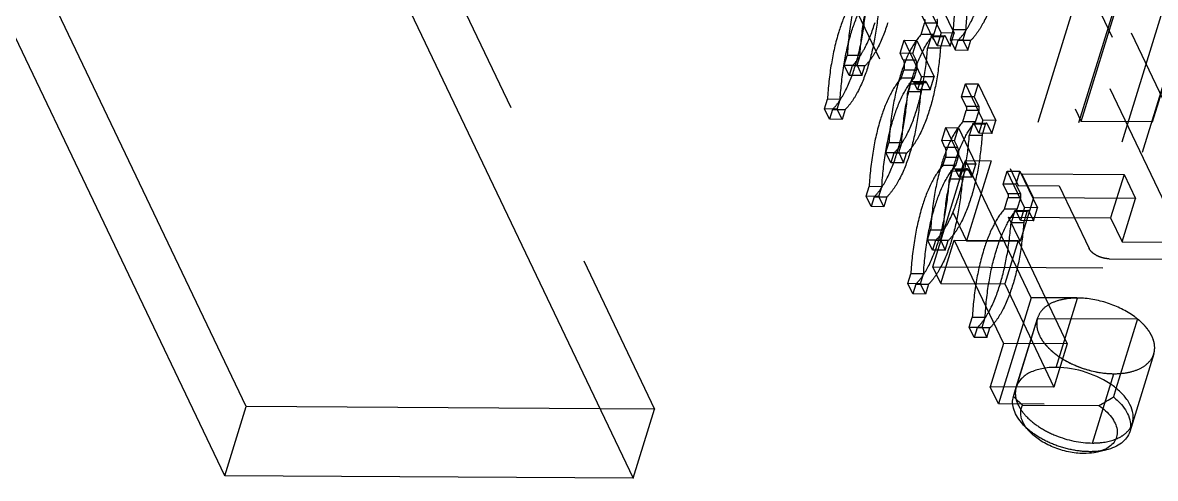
# Model space of a CAD drawing. Header units: millimetres. Extents: x 753 to 1632, y 352 to 973.
# Drawn here: x 1226.53 to 1247.02, y 790.83 to 799.07 of the extents above; entities that cross this region are included whole.
import ezdxf

# ---------------------------------------------------------------- set-up
doc = ezdxf.new("R2010")
doc.units = ezdxf.units.MM
doc.header["$LTSCALE"] = 30.734
doc.linetypes.add('HIDDEN', pattern=[0.2, 0.1, -0.1])
doc.layers.get('0').update_dxf_attribs({"linetype": 'CONTINUOUS'})
doc.layers.add('02___PRT_ALL_AXES', color=7, linetype='CONTINUOUS')
doc.layers.add('DEFAULT_2', color=8, linetype='HIDDEN')

msp = doc.modelspace()

# ---------------------------------------------------------------- linework, layer by layer
at = {"color": 3, "linetype": 'Continuous'}
for p, q in [((1230.18248, 790.87127), (1218.30693, 815.73469)), ((1225.6967, 815.69074), (1237.57225, 790.82731)), ((1237.57225, 790.82731), (1230.18248, 790.87127))]:
    msp.add_line(p, q, dxfattribs=at)
at = {"color": 7, "linetype": 'Continuous'}
for p, q in [((1230.56979, 792.12459), (1219.29567, 815.72881)), ((1244.45101, 792.30916), (1244.50209, 792.47446)), ((1246.30674, 792.446), (1246.26112, 792.29839)), ((1230.18248, 790.87127), (1230.56979, 792.12459)), ((1236.97082, 792.08652), (1230.56979, 792.12459)), ((1244.6164, 792.15122), (1245.9989, 792.143)), ((1244.6224, 791.80525), (1244.73437, 791.68272)), ((1246.60386, 791.8248), (1246.55547, 791.66821)), ((1246.12692, 791.34032), (1245.96534, 791.30232))]:
    msp.add_line(p, q, dxfattribs=at)
for points, start_tangent, end_tangent in [([(1244.6224, 791.80525), (1244.52494, 791.93261), (1244.46261, 792.0621), (1244.43768, 792.18919), (1244.45101, 792.30916)], (-0.67452737, 0.73824984), (0.27141317, 0.96246293)), ([(1244.45101, 792.30916), (1244.6164, 792.15122)], (0.70955005, -0.70465505), (0.73991788, -0.6726972)), ([(1245.9989, 792.143), (1246.26112, 792.29839)], (0.86725449, 0.4978651), (0.85462305, 0.51924891)), ([(1246.26112, 792.29839), (1246.35071, 792.21808), (1246.53251, 791.96042)], (0.77603127, -0.63069443), (0.38718882, -0.92200044)), ([(1244.61289, 791.86809), (1244.58289, 792.0162), (1244.6164, 792.15122)], (-0.37666628, 0.92634902), (0.46020178, 0.88781435)), ([(1245.9989, 792.143), (1246.22389, 791.93465), (1246.29164, 791.82232), (1246.32555, 791.71054), (1246.32417, 791.60387), (1246.28758, 791.50662), (1246.11611, 791.35564)], (0.82537618, -0.56458318), (-0.89413126, -0.44780496)), ([(1244.73423, 791.68288), (1244.69569, 791.72837), (1244.61289, 791.86809)], (-0.67448283, 0.73829053), (-0.37666629, 0.92634902)), ([(1246.53251, 791.96042), (1246.57053, 791.80975), (1246.55547, 791.66821)], (0.38718882, -0.92200044), (-0.29504466, -0.95548346)), ([(1245.7233, 791.27689), (1245.44729, 791.30703), (1245.17224, 791.39126), (1244.92616, 791.52096), (1244.73423, 791.68288)], (-0.99998231, 0.00594787), (-0.67448283, 0.73829053)), ([(1246.55547, 791.66821), (1246.50018, 791.55869), (1246.40782, 791.46534), (1246.28184, 791.39163), (1246.12692, 791.34032)], (-0.29504466, -0.95548346), (-0.97343539, -0.22896186)), ([(1245.96516, 791.30228), (1245.9084, 791.29093), (1245.7233, 791.27689)], (-0.97349131, -0.228724), (-0.99998231, 0.00594787)), ([(1246.11611, 791.35564), (1246.08147, 791.33969), (1245.96516, 791.30228)], (-0.89413126, -0.44780496), (-0.97349131, -0.228724))]:
    msp.add_spline(points, degree=3, dxfattribs=dict(at, start_tangent=start_tangent, end_tangent=end_tangent))
at = {"layer": '02___PRT_ALL_AXES', "color": 8, "linetype": 'HIDDEN'}
for p, q in [((1245.22634, 792.83339), (1245.61365, 794.08671)), ((1244.88927, 793.72774), (1244.50196, 792.47442)), ((1246.99119, 793.0782), (1246.60388, 791.82487)), ((1245.8795, 791.4659), (1246.26681, 792.71922))]:
    msp.add_line(p, q, dxfattribs=at)
for points, start_tangent, end_tangent in [([(1245.61365, 794.08671), (1245.35349, 794.06335), (1245.13608, 793.99172), (1244.97756, 793.87709), (1244.88931, 793.72781)], (-0.99998231, 0.00594787), (-0.29533565, -0.95539356)), ([(1246.99115, 793.07813), (1247.00392, 793.24181), (1246.94676, 793.41609), (1246.82341, 793.58952), (1246.64199, 793.75067), (1246.15573, 793.99529), (1245.61365, 794.08671)], (0.29533565, 0.95539356), (-0.99998231, 0.00594787)), ([(1244.88931, 793.72781), (1244.87878, 793.54913), (1244.95069, 793.3591), (1245.09948, 793.17247), (1245.3136, 793.00374)], (-0.29533565, -0.95539356), (0.84133856, -0.54050849)), ([(1246.26681, 792.71922), (1246.52696, 792.74259), (1246.74438, 792.81421), (1246.9029, 792.92885), (1246.99115, 793.07813)], (0.99998231, -0.00594787), (0.29533565, 0.95539356)), ([(1245.3136, 793.00374), (1245.77197, 792.79588), (1246.26681, 792.71922)], (0.84133856, -0.54050849), (0.99998231, -0.00594787)), ([(1244.502, 792.47448), (1244.48565, 792.36121), (1244.48793, 792.32174)], (-0.29533565, -0.95539356), (0.10522183, -0.99444878)), ([(1244.48793, 792.32174), (1244.49423, 792.28081), (1244.53683, 792.15569)], (0.10522183, -0.99444878), (0.43099323, -0.90235516)), ([(1244.53683, 792.15569), (1244.5656, 792.10203), (1244.68748, 791.94411)], (0.43099323, -0.90235516), (0.69166876, -0.72221487)), ([(1244.68748, 791.94411), (1244.92284, 791.75264), (1245.21988, 791.60004), (1245.8795, 791.4659)], (0.69166876, -0.72221487), (0.99998231, -0.00594787)), ([(1246.41437, 791.59293), (1246.46112, 791.6258), (1246.56692, 791.74286)], (0.84594403, 0.53327169), (0.51832544, 0.85518346)), ([(1246.56692, 791.74286), (1246.60384, 791.82481)], (0.51832544, 0.85518346), (0.29533565, 0.95539356)), ([(1245.8795, 791.4659), (1246.03421, 791.47339), (1246.41437, 791.59293)], (0.99998231, -0.00594787), (0.84594403, 0.53327169))]:
    msp.add_spline(points, degree=3, dxfattribs=dict(at, start_tangent=start_tangent, end_tangent=end_tangent))
at = {"layer": '02___PRT_ALL_AXES', "color": 3, "linetype": 'Continuous'}
for points, start_tangent, end_tangent in [([(1245.22634, 792.83339), (1244.96619, 792.81002), (1244.74877, 792.7384), (1244.59025, 792.62376), (1244.502, 792.47448)], (-0.99998231, 0.00594787), (-0.29533565, -0.95539356)), ([(1246.60384, 791.82481), (1246.61661, 791.98849), (1246.55946, 792.16277), (1246.43611, 792.33619), (1246.25468, 792.49734), (1245.76842, 792.74197), (1245.22634, 792.83339)], (0.29533565, 0.95539356), (-0.99998231, 0.00594787))]:
    msp.add_spline(points, degree=3, dxfattribs=dict(at, start_tangent=start_tangent, end_tangent=end_tangent))
at = {"layer": 'DEFAULT_2', "color": 8, "linetype": 'HIDDEN'}
for p, q in [((1233.79532, 818.61633), (1244.53973, 796.12115)), ((1233.73196, 818.17044), (1244.04885, 796.57034)), ((1236.96626, 818.21508), (1246.96844, 797.27386)), ((1226.084, 816.94406), (1237.95956, 792.08064)), ((1238.05515, 806.7324), (1243.60103, 795.12118)), ((1242.91862, 803.05298), (1245.67523, 797.28155)), ((1247.91131, 796.10109), (1244.96766, 802.26412)), ((1245.24477, 802.26247), (1247.97467, 796.54699)), ((1245.67523, 797.28155), (1246.81295, 800.96319)), ((1246.96844, 797.27386), (1248.10615, 800.9555)), ((1247.52685, 795.09783), (1244.79695, 800.81331)), ((1245.79847, 800.19445), (1244.36312, 795.55052)), ((1246.53745, 800.19005), (1245.27871, 796.11675)), ((1247.31986, 799.84209), (1245.81904, 794.98547)), ((1247.68604, 799.65397), (1246.18523, 794.79734)), ((1243.1459, 798.88), (1242.8312, 799.53888)), ((1243.06213, 799.53751), (1243.37683, 798.87863)), ((1242.78089, 798.85392), (1242.84445, 799.05959)), ((1243.07538, 799.05822), (1242.84445, 799.05959)), ((1243.01182, 798.85254), (1243.07538, 799.05822)), ((1243.01182, 798.85254), (1242.78089, 798.85392)), ((1242.9632, 798.81096), (1242.89964, 798.60528)), ((1243.19413, 798.80958), (1242.9632, 798.81096)), ((1242.97834, 798.82988), (1243.20927, 798.8285)), ((1243.22108, 798.81767), (1242.99015, 798.81904)), ((1243.07328, 798.645), (1242.99015, 798.81904)), ((1243.1459, 798.88), (1243.07328, 798.645)), ((1243.13057, 798.60391), (1243.19413, 798.80958)), ((1243.37683, 798.87863), (1243.1459, 798.88)), ((1243.22108, 798.81767), (1243.30421, 798.64363)), ((1243.30421, 798.64363), (1243.37683, 798.87863)), ((1243.3613, 798.93497), (1243.30701, 798.75929)), ((1243.59223, 798.93359), (1243.3613, 798.93497)), ((1243.59223, 798.93359), (1243.53794, 798.75792)), ((1242.39962, 798.51265), (1242.47224, 798.74765)), ((1242.47224, 798.74765), (1242.70317, 798.74627)), ((1242.78694, 798.08876), (1242.47224, 798.74765)), ((1242.63055, 798.51127), (1242.70317, 798.74627)), ((1242.70317, 798.74627), (1243.01787, 798.08739)), ((1243.13057, 798.60391), (1242.89964, 798.60528)), ((1243.30421, 798.64363), (1243.07328, 798.645)), ((1243.30701, 798.75929), (1243.53794, 798.75792)), ((1243.30701, 798.75929), (1243.39608, 798.57282)), ((1243.39608, 798.57282), (1243.45036, 798.74849)), ((1243.45036, 798.74849), (1243.68129, 798.74712)), ((1243.53794, 798.75792), (1243.62701, 798.57144)), ((1243.62701, 798.57144), (1243.68129, 798.74712)), ((1241.3911, 798.29653), (1241.44538, 798.4722)), ((1241.67631, 798.47083), (1241.44538, 798.4722)), ((1241.62203, 798.29515), (1241.67631, 798.47083)), ((1242.63055, 798.51127), (1242.39962, 798.51265)), ((1242.45899, 798.38833), (1242.39962, 798.51265)), ((1242.68992, 798.38696), (1242.63055, 798.51127)), ((1243.39608, 798.57282), (1243.62701, 798.57144)), ((1241.3911, 798.29653), (1241.62203, 798.29515)), ((1241.48016, 798.11005), (1241.3911, 798.29653)), ((1241.53445, 798.28572), (1241.48016, 798.11005)), ((1241.76538, 798.28435), (1241.53445, 798.28572)), ((1241.62203, 798.29515), (1241.71109, 798.10868)), ((1241.71109, 798.10868), (1241.76538, 798.28435)), ((1242.42193, 798.06268), (1242.46612, 798.20569)), ((1242.68992, 798.38696), (1242.45899, 798.38833)), ((1242.69705, 798.20432), (1242.46612, 798.20569)), ((1242.65286, 798.06131), (1242.69705, 798.20432)), ((1241.71109, 798.10868), (1241.48016, 798.11005)), ((1242.65286, 798.06131), (1242.42193, 798.06268)), ((1242.62425, 798.00625), (1242.85518, 798.00488)), ((1242.78694, 798.08876), (1242.71432, 797.85377)), ((1243.01787, 798.08739), (1242.78694, 798.08876)), ((1242.94525, 797.85239), (1243.01787, 798.08739)), ((1242.58488, 797.95706), (1242.54068, 797.81405)), ((1242.77161, 797.81268), (1242.54068, 797.81405)), ((1242.81581, 797.95568), (1242.58488, 797.95706)), ((1242.88587, 797.97671), (1242.65494, 797.97808)), ((1242.71432, 797.85377), (1242.65494, 797.97808)), ((1242.94525, 797.85239), (1242.71432, 797.85377)), ((1242.77161, 797.81268), (1242.81581, 797.95568)), ((1242.88587, 797.97671), (1242.94525, 797.85239)), ((1243.51267, 797.72505), (1243.58529, 797.96005)), ((1243.58529, 797.96005), (1243.81622, 797.95868)), ((1243.9, 797.30117), (1243.58529, 797.96005)), ((1243.81622, 797.95868), (1243.7436, 797.72368)), ((1243.81622, 797.95868), (1244.13093, 797.2998)), ((1241.03214, 797.50529), (1241.08642, 797.68096)), ((1241.31736, 797.67959), (1241.08642, 797.68096)), ((1241.26307, 797.50392), (1241.31736, 797.67959)), ((1243.7436, 797.72368), (1243.51267, 797.72505)), ((1243.5958, 797.55101), (1243.51267, 797.72505)), ((1243.7436, 797.72368), (1243.82673, 797.54964)), ((1241.26307, 797.50392), (1241.03214, 797.50529)), ((1241.1212, 797.31882), (1241.03214, 797.50529)), ((1241.17549, 797.49449), (1241.1212, 797.31882)), ((1241.17549, 797.49449), (1241.40642, 797.49312)), ((1241.35213, 797.31744), (1241.26307, 797.50392)), ((1241.40642, 797.49312), (1241.35213, 797.31744)), ((1243.53499, 797.27509), (1243.59854, 797.48076)), ((1243.82673, 797.54964), (1243.5958, 797.55101)), ((1243.82947, 797.47939), (1243.59854, 797.48076)), ((1243.76592, 797.27372), (1243.82947, 797.47939)), ((1241.35213, 797.31744), (1241.1212, 797.31882)), ((1243.15371, 796.93382), (1243.22633, 797.16882)), ((1243.22633, 797.16882), (1243.45726, 797.16744)), ((1243.54104, 796.50994), (1243.22633, 797.16882)), ((1243.38464, 796.93245), (1243.45726, 797.16744)), ((1243.45726, 797.16744), (1243.77197, 796.50856)), ((1243.76592, 797.27372), (1243.53499, 797.27509)), ((1243.7173, 797.23213), (1243.65374, 797.02646)), ((1243.94823, 797.23076), (1243.7173, 797.23213)), ((1243.73244, 797.25105), (1243.96337, 797.24968)), ((1243.97518, 797.23884), (1243.74425, 797.24022)), ((1243.82738, 797.06617), (1243.74425, 797.24022)), ((1243.9, 797.30117), (1243.82738, 797.06617)), ((1243.88467, 797.02508), (1243.94823, 797.23076)), ((1244.13093, 797.2998), (1243.9, 797.30117)), ((1243.97518, 797.23884), (1244.05831, 797.0648)), ((1244.05831, 797.0648), (1244.13093, 797.2998)), ((1246.96844, 797.27386), (1245.67523, 797.28155)), ((1243.88467, 797.02508), (1243.65374, 797.02646)), ((1244.05831, 797.0648), (1243.82738, 797.06617)), ((1242.14519, 796.7177), (1242.19948, 796.89337)), ((1242.43041, 796.892), (1242.19948, 796.89337)), ((1242.37613, 796.71632), (1242.43041, 796.892)), ((1243.38464, 796.93245), (1243.15371, 796.93382)), ((1243.21309, 796.8095), (1243.15371, 796.93382)), ((1243.44402, 796.80813), (1243.21309, 796.8095)), ((1243.44402, 796.80813), (1243.38464, 796.93245)), ((1242.14519, 796.7177), (1242.37613, 796.71632)), ((1242.23426, 796.53122), (1242.14519, 796.7177)), ((1242.28855, 796.7069), (1242.23426, 796.53122)), ((1242.51948, 796.70552), (1242.28855, 796.7069)), ((1242.37613, 796.71632), (1242.46519, 796.52985)), ((1242.46519, 796.52985), (1242.51948, 796.70552)), ((1242.99393, 794.65393), (1243.58699, 796.57309)), ((1243.17603, 796.48386), (1243.22022, 796.62686)), ((1243.45115, 796.62549), (1243.22022, 796.62686)), ((1243.40696, 796.48248), (1243.45115, 796.62549)), ((1243.58699, 796.57309), (1244.04885, 796.57034)), ((1244.77158, 794.09296), (1243.58699, 796.57309)), ((1244.04885, 796.57034), (1243.60103, 795.12118)), ((1242.46519, 796.52985), (1242.23426, 796.53122)), ((1243.40696, 796.48248), (1243.17603, 796.48386)), ((1243.33897, 796.37823), (1243.29478, 796.23522)), ((1243.56991, 796.37686), (1243.33897, 796.37823)), ((1243.37834, 796.42742), (1243.60927, 796.42605)), ((1243.63997, 796.39788), (1243.40904, 796.39926)), ((1243.46842, 796.27494), (1243.40904, 796.39926)), ((1243.54104, 796.50994), (1243.46842, 796.27494)), ((1243.52571, 796.23385), (1243.56991, 796.37686)), ((1243.77197, 796.50856), (1243.54104, 796.50994)), ((1243.63997, 796.39788), (1243.69935, 796.27357)), ((1243.69935, 796.27357), (1243.77197, 796.50856)), ((1244.26677, 796.14623), (1244.33939, 796.38122)), ((1244.33939, 796.38122), (1244.57032, 796.37985)), ((1244.65409, 795.72234), (1244.33939, 796.38122)), ((1244.57032, 796.37985), (1244.4977, 796.14485)), ((1244.57032, 796.37985), (1244.88502, 795.72097)), ((1243.52571, 796.23385), (1243.29478, 796.23522)), ((1243.69935, 796.27357), (1243.46842, 796.27494)), ((1244.4977, 796.14485), (1244.26677, 796.14623)), ((1244.3499, 795.97218), (1244.26677, 796.14623)), ((1244.4977, 796.14485), (1244.58083, 795.97081)), ((1244.60518, 796.33385), (1246.45262, 796.32286)), ((1244.813, 795.89874), (1244.60518, 796.33385)), ((1246.45262, 796.32286), (1246.21056, 795.53954)), ((1246.45262, 796.32286), (1246.66045, 795.88775)), ((1241.78624, 795.92646), (1241.84052, 796.10214)), ((1242.07145, 796.10076), (1241.84052, 796.10214)), ((1242.01717, 795.92509), (1242.07145, 796.10076)), ((1244.58083, 795.97081), (1244.3499, 795.97218)), ((1244.53973, 796.12115), (1245.27871, 796.11675)), ((1245.27871, 796.11675), (1245.81904, 794.98547)), ((1242.01717, 795.92509), (1241.78624, 795.92646)), ((1241.8753, 795.73999), (1241.78624, 795.92646)), ((1241.92959, 795.91566), (1241.8753, 795.73999)), ((1242.10623, 795.73861), (1241.8753, 795.73999)), ((1241.92959, 795.91566), (1242.16052, 795.91429)), ((1242.10623, 795.73861), (1242.01717, 795.92509)), ((1242.16052, 795.91429), (1242.10623, 795.73861)), ((1244.28908, 795.69626), (1244.35264, 795.90194)), ((1244.58357, 795.90056), (1244.35264, 795.90194)), ((1244.52001, 795.69489), (1244.58357, 795.90056)), ((1244.813, 795.89874), (1244.57094, 795.11541)), ((1246.66045, 795.88775), (1244.813, 795.89874)), ((1246.41838, 795.10443), (1246.66045, 795.88775)), ((1244.52001, 795.69489), (1244.28908, 795.69626)), ((1244.36312, 795.55052), (1246.21056, 795.53954)), ((1244.57094, 795.11541), (1244.36312, 795.55052)), ((1244.4714, 795.6533), (1244.40784, 795.44763)), ((1244.70233, 795.65193), (1244.4714, 795.6533)), ((1244.48654, 795.67222), (1244.71747, 795.67085)), ((1244.72928, 795.66002), (1244.49834, 795.66139)), ((1244.58147, 795.48735), (1244.49834, 795.66139)), ((1244.65409, 795.72234), (1244.58147, 795.48735)), ((1244.63877, 795.44625), (1244.70233, 795.65193)), ((1244.88502, 795.72097), (1244.65409, 795.72234)), ((1244.72928, 795.66002), (1244.8124, 795.48597)), ((1244.8124, 795.48597), (1244.88502, 795.72097)), ((1246.21056, 795.53954), (1246.41838, 795.10443)), ((1244.63877, 795.44625), (1244.40784, 795.44763)), ((1244.8124, 795.48597), (1244.58147, 795.48735)), ((1242.89929, 795.13887), (1242.95358, 795.31454)), ((1242.89929, 795.13887), (1243.13022, 795.1375)), ((1242.98836, 794.9524), (1242.89929, 795.13887)), ((1243.18451, 795.31317), (1242.95358, 795.31454)), ((1243.04265, 795.12807), (1242.98836, 794.9524)), ((1243.27358, 795.12669), (1243.04265, 795.12807)), ((1243.13022, 795.1375), (1243.18451, 795.31317)), ((1243.13022, 795.1375), (1243.21929, 794.95102)), ((1243.13941, 794.34936), (1243.38147, 795.13268)), ((1243.21929, 794.95102), (1243.27358, 795.12669)), ((1243.38147, 795.13268), (1244.53612, 795.12582)), ((1243.38147, 795.13268), (1244.27214, 793.26793)), ((1243.60103, 795.12118), (1244.57094, 795.11541)), ((1244.53612, 795.12582), (1244.29406, 794.34249)), ((1244.53612, 795.12582), (1245.42679, 793.26106)), ((1243.21929, 794.95102), (1242.98836, 794.9524)), ((1246.41838, 795.10443), (1247.52685, 795.09783)), ((1246.18523, 794.79734), (1247.38606, 794.7902)), ((1242.54033, 794.34764), (1242.59462, 794.52331)), ((1242.82555, 794.52194), (1242.59462, 794.52331)), ((1242.77126, 794.34626), (1242.82555, 794.52194)), ((1242.99393, 794.65393), (1249.96803, 794.61245)), ((1243.13941, 794.34936), (1242.99393, 794.65393)), ((1242.77126, 794.34626), (1242.54033, 794.34764)), ((1242.6294, 794.16116), (1242.54033, 794.34764)), ((1242.68369, 794.33683), (1242.6294, 794.16116)), ((1242.68369, 794.33683), (1242.91462, 794.33546)), ((1242.86033, 794.15979), (1242.77126, 794.34626)), ((1242.91462, 794.33546), (1242.86033, 794.15979)), ((1243.13941, 794.34936), (1244.29406, 794.34249)), ((1244.29406, 794.34249), (1245.18472, 792.47773)), ((1242.86033, 794.15979), (1242.6294, 794.16116)), ((1244.77158, 794.09296), (1244.17852, 792.17381)), ((1251.74567, 794.05148), (1244.77158, 794.09296)), ((1243.65339, 793.56004), (1243.70768, 793.73572)), ((1243.93861, 793.73434), (1243.70768, 793.73572)), ((1243.88432, 793.55867), (1243.93861, 793.73434)), ((1244.50209, 792.47446), (1244.88673, 793.71915)), ((1244.88673, 793.71915), (1246.69684, 793.70838)), ((1246.69684, 793.70838), (1246.30674, 792.446)), ((1243.65339, 793.56004), (1243.88432, 793.55867)), ((1243.74246, 793.37357), (1243.65339, 793.56004)), ((1243.79674, 793.54924), (1243.74246, 793.37357)), ((1244.02767, 793.54787), (1243.79674, 793.54924)), ((1243.88432, 793.55867), (1243.97339, 793.37219)), ((1243.97339, 793.37219), (1244.02767, 793.54787)), ((1243.97339, 793.37219), (1243.74246, 793.37357)), ((1244.27214, 793.26793), (1244.03007, 792.4846)), ((1245.42679, 793.26106), (1244.27214, 793.26793)), ((1245.42679, 793.26106), (1245.18472, 792.47773)), ((1246.99119, 793.0782), (1246.60386, 791.8248)), ((1245.18472, 792.47773), (1244.03007, 792.4846)), ((1244.17852, 792.17381), (1244.03007, 792.4846)), ((1237.95956, 792.08064), (1236.97082, 792.08652)), ((1237.57225, 790.82731), (1237.95956, 792.08064)), ((1251.15261, 792.13233), (1244.17852, 792.17381))]:
    msp.add_line(p, q, dxfattribs=at)
for points, start_tangent, end_tangent in [([(1243.5662, 800.15184), (1243.43253, 799.57834), (1243.3613, 798.93497)], (-0.29524737, -0.95542084), (-0.05710629, -0.9983681)), ([(1243.59223, 798.93359), (1243.66346, 799.57697), (1243.79713, 800.15046)], (0.05710629, 0.9983681), (0.29524737, 0.95542084)), ([(1241.66783, 799.64151), (1241.46217, 799.33019), (1241.29133, 798.89784)], (-0.66828764, -0.74390297), (-0.29524737, -0.95542084)), ([(1241.65029, 799.68907), (1241.51662, 799.11558), (1241.44538, 798.4722)], (-0.29524737, -0.95542084), (-0.05710629, -0.9983681)), ([(1241.52226, 798.89646), (1241.6931, 799.32881), (1241.89876, 799.64014)], (0.29524737, 0.95542084), (0.66828764, 0.74390297)), ([(1241.67631, 798.47083), (1241.74755, 799.1142), (1241.88122, 799.6877)], (0.05710629, 0.9983681), (0.29524737, 0.95542084)), ([(1243.45036, 798.74849), (1243.56742, 798.88834), (1243.67653, 799.0675), (1243.86309, 799.53025)], (0.71026715, 0.70393222), (0.29524737, 0.95542084)), ([(1244.09402, 799.52888), (1243.90746, 799.06613), (1243.79835, 798.88696), (1243.68129, 798.74712)], (-0.29524737, -0.95542084), (-0.71026715, -0.70393222)), ([(1241.58822, 798.27625), (1241.71384, 798.80328), (1241.78659, 799.39288)], (0.29524737, 0.95542084), (0.072938, 0.99733648)), ([(1242.01752, 799.3915), (1241.94477, 798.8019), (1241.81915, 798.27488)], (-0.072938, -0.99733648), (-0.29524737, -0.95542084)), ([(1241.53445, 798.28572), (1241.65151, 798.42557), (1241.76061, 798.60474), (1241.94717, 799.06749)], (0.71026715, 0.70393222), (0.29524737, 0.95542084)), ([(1242.1781, 799.06611), (1241.99154, 798.60336), (1241.88244, 798.4242), (1241.76538, 798.28435)], (-0.29524737, -0.95542084), (-0.71026715, -0.70393222)), ([(1242.8417, 799.12984), (1242.84866, 799.09639), (1242.84445, 799.05959)], (0.43099323, -0.90235516), (-0.29524737, -0.95542084)), ([(1243.07538, 799.05822), (1243.07959, 799.09502), (1243.07264, 799.12846)], (0.29524737, 0.95542084), (-0.43099323, 0.90235516)), ([(1241.29133, 798.89784), (1241.15766, 798.32434), (1241.08642, 797.68096)], (-0.29524737, -0.95542084), (-0.05710629, -0.9983681)), ([(1241.31736, 797.67959), (1241.38859, 798.32297), (1241.52226, 798.89646)], (0.05710629, 0.9983681), (0.29524737, 0.95542084)), ([(1242.78089, 798.85392), (1242.57523, 798.54259), (1242.40438, 798.11024)], (-0.66828764, -0.74390297), (-0.29524737, -0.95542084)), ([(1242.63531, 798.10887), (1242.80616, 798.54122), (1243.01182, 798.85254)], (0.29524737, 0.95542084), (0.66828764, 0.74390297)), ([(1242.9632, 798.81096), (1242.96628, 798.8189), (1242.97838, 798.82988)], (0.29524737, 0.95542084), (0.9999345, -0.0114455)), ([(1242.97838, 798.82988), (1242.98155, 798.82914), (1242.99015, 798.81904)], (0.9999345, -0.0114455), (0.43099323, -0.90235516)), ([(1243.20931, 798.82851), (1243.20501, 798.82728), (1243.19413, 798.80958)], (-0.99993413, 0.01147738), (-0.29524737, -0.95542084)), ([(1243.22108, 798.81767), (1243.21846, 798.82224), (1243.20931, 798.82851)], (-0.43099323, 0.90235516), (-0.99993413, 0.01147738)), ([(1242.70127, 797.48866), (1242.8269, 798.01568), (1242.89964, 798.60528)], (0.29524737, 0.95542084), (0.072938, 0.99733648)), ([(1243.13057, 798.60391), (1243.05783, 798.01431), (1242.9322, 797.48728)], (-0.072938, -0.99733648), (-0.29524737, -0.95542084)), ([(1241.17549, 797.49449), (1241.29255, 797.63434), (1241.40166, 797.8135), (1241.58822, 798.27625)], (0.71026715, 0.70393222), (0.29524737, 0.95542084)), ([(1241.81915, 798.27488), (1241.63259, 797.81213), (1241.52348, 797.63296), (1241.40642, 797.49312)], (-0.29524737, -0.95542084), (-0.71026715, -0.70393222)), ([(1242.45899, 798.38833), (1242.47137, 798.34965), (1242.47707, 798.30137), (1242.46612, 798.20569)], (0.43099323, -0.90235516), (-0.29524737, -0.95542084)), ([(1242.69705, 798.20432), (1242.708, 798.29999), (1242.7023, 798.34828), (1242.68992, 798.38696)], (0.29524737, 0.95542084), (-0.43099323, 0.90235516)), ([(1242.42193, 798.06268), (1242.21627, 797.75136), (1242.04542, 797.31901)], (-0.66828764, -0.74390297), (-0.29524737, -0.95542084)), ([(1242.40438, 798.11024), (1242.27072, 797.53675), (1242.19948, 796.89337)], (-0.29524737, -0.95542084), (-0.05710629, -0.9983681)), ([(1242.27635, 797.31764), (1242.4472, 797.74999), (1242.65286, 798.06131)], (0.29524737, 0.95542084), (0.66828764, 0.74390297)), ([(1242.43041, 796.892), (1242.50165, 797.53537), (1242.63531, 798.10887)], (0.05710629, 0.9983681), (0.29524737, 0.95542084)), ([(1242.58488, 797.95706), (1242.60244, 797.99335), (1242.6242, 798.00624)], (0.29524737, 0.95542084), (0.99999288, -0.00377348)), ([(1242.6242, 798.00624), (1242.63248, 798.0044), (1242.65494, 797.97808)], (0.99999288, -0.00377348), (0.43099323, -0.90235516)), ([(1242.85513, 798.00487), (1242.83337, 797.99198), (1242.81581, 797.95568)], (-0.99999288, 0.00377348), (-0.29524737, -0.95542084)), ([(1242.88587, 797.97671), (1242.87902, 797.98871), (1242.85513, 798.00487)], (-0.43099323, 0.90235516), (-0.99999288, 0.00377348)), ([(1242.34231, 796.69742), (1242.46794, 797.22445), (1242.54068, 797.81405)], (0.29524737, 0.95542084), (0.072938, 0.99733648)), ([(1242.77161, 797.81268), (1242.69887, 797.22308), (1242.57324, 796.69605)], (-0.072938, -0.99733648), (-0.29524737, -0.95542084)), ([(1242.28855, 796.7069), (1242.40561, 796.84674), (1242.51471, 797.02591), (1242.70127, 797.48866)], (0.71026715, 0.70393222), (0.29524737, 0.95542084)), ([(1242.9322, 797.48728), (1242.74564, 797.02453), (1242.63654, 796.84537), (1242.51948, 796.70552)], (-0.29524737, -0.95542084), (-0.71026715, -0.70393222)), ([(1243.5958, 797.55101), (1243.60276, 797.51756), (1243.59854, 797.48076)], (0.43099323, -0.90235516), (-0.29524737, -0.95542084)), ([(1243.82947, 797.47939), (1243.83369, 797.51619), (1243.82673, 797.54964)], (0.29524737, 0.95542084), (-0.43099323, 0.90235516)), ([(1242.04542, 797.31901), (1241.91176, 796.74551), (1241.84052, 796.10214)], (-0.29524737, -0.95542084), (-0.05710629, -0.9983681)), ([(1242.07145, 796.10076), (1242.14269, 796.74414), (1242.27635, 797.31764)], (0.05710629, 0.9983681), (0.29524737, 0.95542084)), ([(1243.53499, 797.27509), (1243.32933, 796.96377), (1243.15848, 796.53142)], (-0.66828764, -0.74390297), (-0.29524737, -0.95542084)), ([(1243.38941, 796.53004), (1243.56026, 796.96239), (1243.76592, 797.27372)], (0.29524737, 0.95542084), (0.66828764, 0.74390297)), ([(1243.7173, 797.23213), (1243.72038, 797.24007), (1243.73248, 797.25105)], (0.29524737, 0.95542084), (0.9999345, -0.0114455)), ([(1243.73248, 797.25105), (1243.73565, 797.25032), (1243.74425, 797.24022)], (0.9999345, -0.0114455), (0.43099323, -0.90235516)), ([(1243.96341, 797.24968), (1243.95911, 797.24846), (1243.94823, 797.23076)], (-0.99993413, 0.01147738), (-0.29524737, -0.95542084)), ([(1243.97518, 797.23884), (1243.97256, 797.24342), (1243.96341, 797.24968)], (-0.43099323, 0.90235516), (-0.99993413, 0.01147738)), ([(1243.45537, 795.90983), (1243.58099, 796.43686), (1243.65374, 797.02646)], (0.29524737, 0.95542084), (0.072938, 0.99733648)), ([(1243.88467, 797.02508), (1243.81192, 796.43548), (1243.6863, 795.90846)], (-0.072938, -0.99733648), (-0.29524737, -0.95542084)), ([(1243.21309, 796.8095), (1243.22547, 796.77082), (1243.23117, 796.72254), (1243.22022, 796.62686)], (0.43099323, -0.90235516), (-0.29524737, -0.95542084)), ([(1243.45115, 796.62549), (1243.4621, 796.72116), (1243.4564, 796.76945), (1243.44402, 796.80813)], (0.29524737, 0.95542084), (-0.43099323, 0.90235516)), ([(1241.92959, 795.91566), (1242.04665, 796.05551), (1242.15575, 796.23467), (1242.34231, 796.69742)], (0.71026715, 0.70393222), (0.29524737, 0.95542084)), ([(1242.57324, 796.69605), (1242.38668, 796.2333), (1242.27758, 796.05414), (1242.16052, 795.91429)], (-0.29524737, -0.95542084), (-0.71026715, -0.70393222)), ([(1243.17603, 796.48386), (1242.97037, 796.17253), (1242.79952, 795.74018)], (-0.66828764, -0.74390297), (-0.29524737, -0.95542084)), ([(1243.15848, 796.53142), (1243.02482, 795.95792), (1242.95358, 795.31454)], (-0.29524737, -0.95542084), (-0.05710629, -0.9983681)), ([(1243.03045, 795.73881), (1243.2013, 796.17116), (1243.40696, 796.48248)], (0.29524737, 0.95542084), (0.66828764, 0.74390297)), ([(1243.18451, 795.31317), (1243.25575, 795.95655), (1243.38941, 796.53004)], (0.05710629, 0.9983681), (0.29524737, 0.95542084)), ([(1243.33897, 796.37823), (1243.35654, 796.41452), (1243.37829, 796.42742)], (0.29524737, 0.95542084), (0.99999288, -0.00377348)), ([(1243.37829, 796.42742), (1243.38658, 796.42558), (1243.40904, 796.39926)], (0.99999288, -0.00377348), (0.43099323, -0.90235516)), ([(1243.60922, 796.42604), (1243.58747, 796.41315), (1243.56991, 796.37686)], (-0.99999288, 0.00377348), (-0.29524737, -0.95542084)), ([(1243.63997, 796.39788), (1243.63312, 796.40988), (1243.60922, 796.42604)], (-0.43099323, 0.90235516), (-0.99999288, 0.00377348)), ([(1243.09641, 795.1186), (1243.22204, 795.64562), (1243.29478, 796.23522)], (0.29524737, 0.95542084), (0.072938, 0.99733648)), ([(1243.52571, 796.23385), (1243.45297, 795.64425), (1243.32734, 795.11722)], (-0.072938, -0.99733648), (-0.29524737, -0.95542084)), ([(1244.3499, 795.97218), (1244.35685, 795.93874), (1244.35264, 795.90194)], (0.43099323, -0.90235516), (-0.29524737, -0.95542084)), ([(1244.58357, 795.90056), (1244.58778, 795.93736), (1244.58083, 795.97081)], (0.29524737, 0.95542084), (-0.43099323, 0.90235516)), ([(1242.79952, 795.74018), (1242.66586, 795.16669), (1242.59462, 794.52331)], (-0.29524737, -0.95542084), (-0.05710629, -0.9983681)), ([(1242.82555, 794.52194), (1242.89679, 795.16531), (1243.03045, 795.73881)], (0.05710629, 0.9983681), (0.29524737, 0.95542084)), ([(1243.04265, 795.12807), (1243.15971, 795.26792), (1243.26881, 795.44708), (1243.45537, 795.90983)], (0.71026715, 0.70393222), (0.29524737, 0.95542084)), ([(1243.6863, 795.90846), (1243.49974, 795.44571), (1243.39064, 795.26654), (1243.27358, 795.12669)], (-0.29524737, -0.95542084), (-0.71026715, -0.70393222)), ([(1244.28908, 795.69626), (1244.08342, 795.38494), (1243.91258, 794.95259)], (-0.66828764, -0.74390297), (-0.29524737, -0.95542084)), ([(1244.14351, 794.95121), (1244.31435, 795.38357), (1244.52001, 795.69489)], (0.29524737, 0.95542084), (0.66828764, 0.74390297)), ([(1244.4714, 795.6533), (1244.47448, 795.66124), (1244.48658, 795.67223)], (0.29524737, 0.95542084), (0.9999345, -0.0114455)), ([(1244.48658, 795.67223), (1244.48975, 795.67149), (1244.49834, 795.66139)], (0.9999345, -0.0114455), (0.43099323, -0.90235516)), ([(1244.71751, 795.67085), (1244.71321, 795.66963), (1244.70233, 795.65193)], (-0.99993413, 0.01147738), (-0.29524737, -0.95542084)), ([(1244.72928, 795.66002), (1244.72666, 795.66459), (1244.71751, 795.67085)], (-0.43099323, 0.90235516), (-0.99993413, 0.01147738)), ([(1244.20947, 794.331), (1244.33509, 794.85803), (1244.40784, 795.44763)], (0.29524737, 0.95542084), (0.072938, 0.99733648)), ([(1244.63877, 795.44625), (1244.56602, 794.85666), (1244.4404, 794.32963)], (-0.072938, -0.99733648), (-0.29524737, -0.95542084)), ([(1242.68369, 794.33683), (1242.80075, 794.47668), (1242.90985, 794.65585), (1243.09641, 795.1186)], (0.71026715, 0.70393222), (0.29524737, 0.95542084)), ([(1243.32734, 795.11722), (1243.14078, 794.65447), (1243.03168, 794.47531), (1242.91462, 794.33546)], (-0.29524737, -0.95542084), (-0.71026715, -0.70393222)), ([(1243.91258, 794.95259), (1243.77891, 794.37909), (1243.70768, 793.73572)], (-0.29524737, -0.95542084), (-0.05710629, -0.9983681)), ([(1243.93861, 793.73434), (1244.00984, 794.37772), (1244.14351, 794.95121)], (0.05710629, 0.9983681), (0.29524737, 0.95542084)), ([(1246.18523, 794.79734), (1246.07238, 794.81217), (1245.9632, 794.85313), (1245.87423, 794.91397), (1245.81904, 794.98547)], (-0.99998231, 0.00594787), (-0.43099323, 0.90235516)), ([(1243.79674, 793.54924), (1243.9138, 793.68909), (1244.02291, 793.86825), (1244.20947, 794.331)], (0.71026715, 0.70393222), (0.29524737, 0.95542084)), ([(1244.4404, 794.32963), (1244.25384, 793.86688), (1244.14473, 793.68772), (1244.02767, 793.54787)], (-0.29524737, -0.95542084), (-0.71026715, -0.70393222)), ([(1244.88673, 793.71915), (1244.8777, 793.55577), (1244.93757, 793.38248), (1245.06246, 793.21053), (1245.24425, 793.05105), (1245.47118, 792.91439), (1245.72851, 792.80941), (1246.26681, 792.71922)], (-0.27141317, -0.96246293), (0.99998231, -0.00594787)), ([(1246.99113, 793.07804), (1247.00531, 793.23007), (1246.95866, 793.39196), (1246.85383, 793.55451), (1246.69684, 793.70838)], (0.29548916, 0.95534609), (-0.77603127, 0.63069443)), ([(1246.26681, 792.71922), (1246.527, 792.74258), (1246.7443, 792.81418), (1246.90288, 792.92879), (1246.99113, 793.07804)], (0.99998231, -0.00594787), (0.29548916, 0.95534609)), ([(1245.83109, 791.30924), (1245.49383, 791.34606), (1245.15773, 791.44896), (1244.85699, 791.60742), (1244.6224, 791.80525)], (-0.99998231, 0.00594787), (-0.67452737, 0.73824984)), ([(1246.12692, 791.34032), (1246.05751, 791.32643), (1245.83109, 791.30924)], (-0.97343539, -0.22896186), (-0.99998231, 0.00594787))]:
    msp.add_spline(points, degree=3, dxfattribs=dict(at, start_tangent=start_tangent, end_tangent=end_tangent))

doc.saveas('drawing.dxf')
